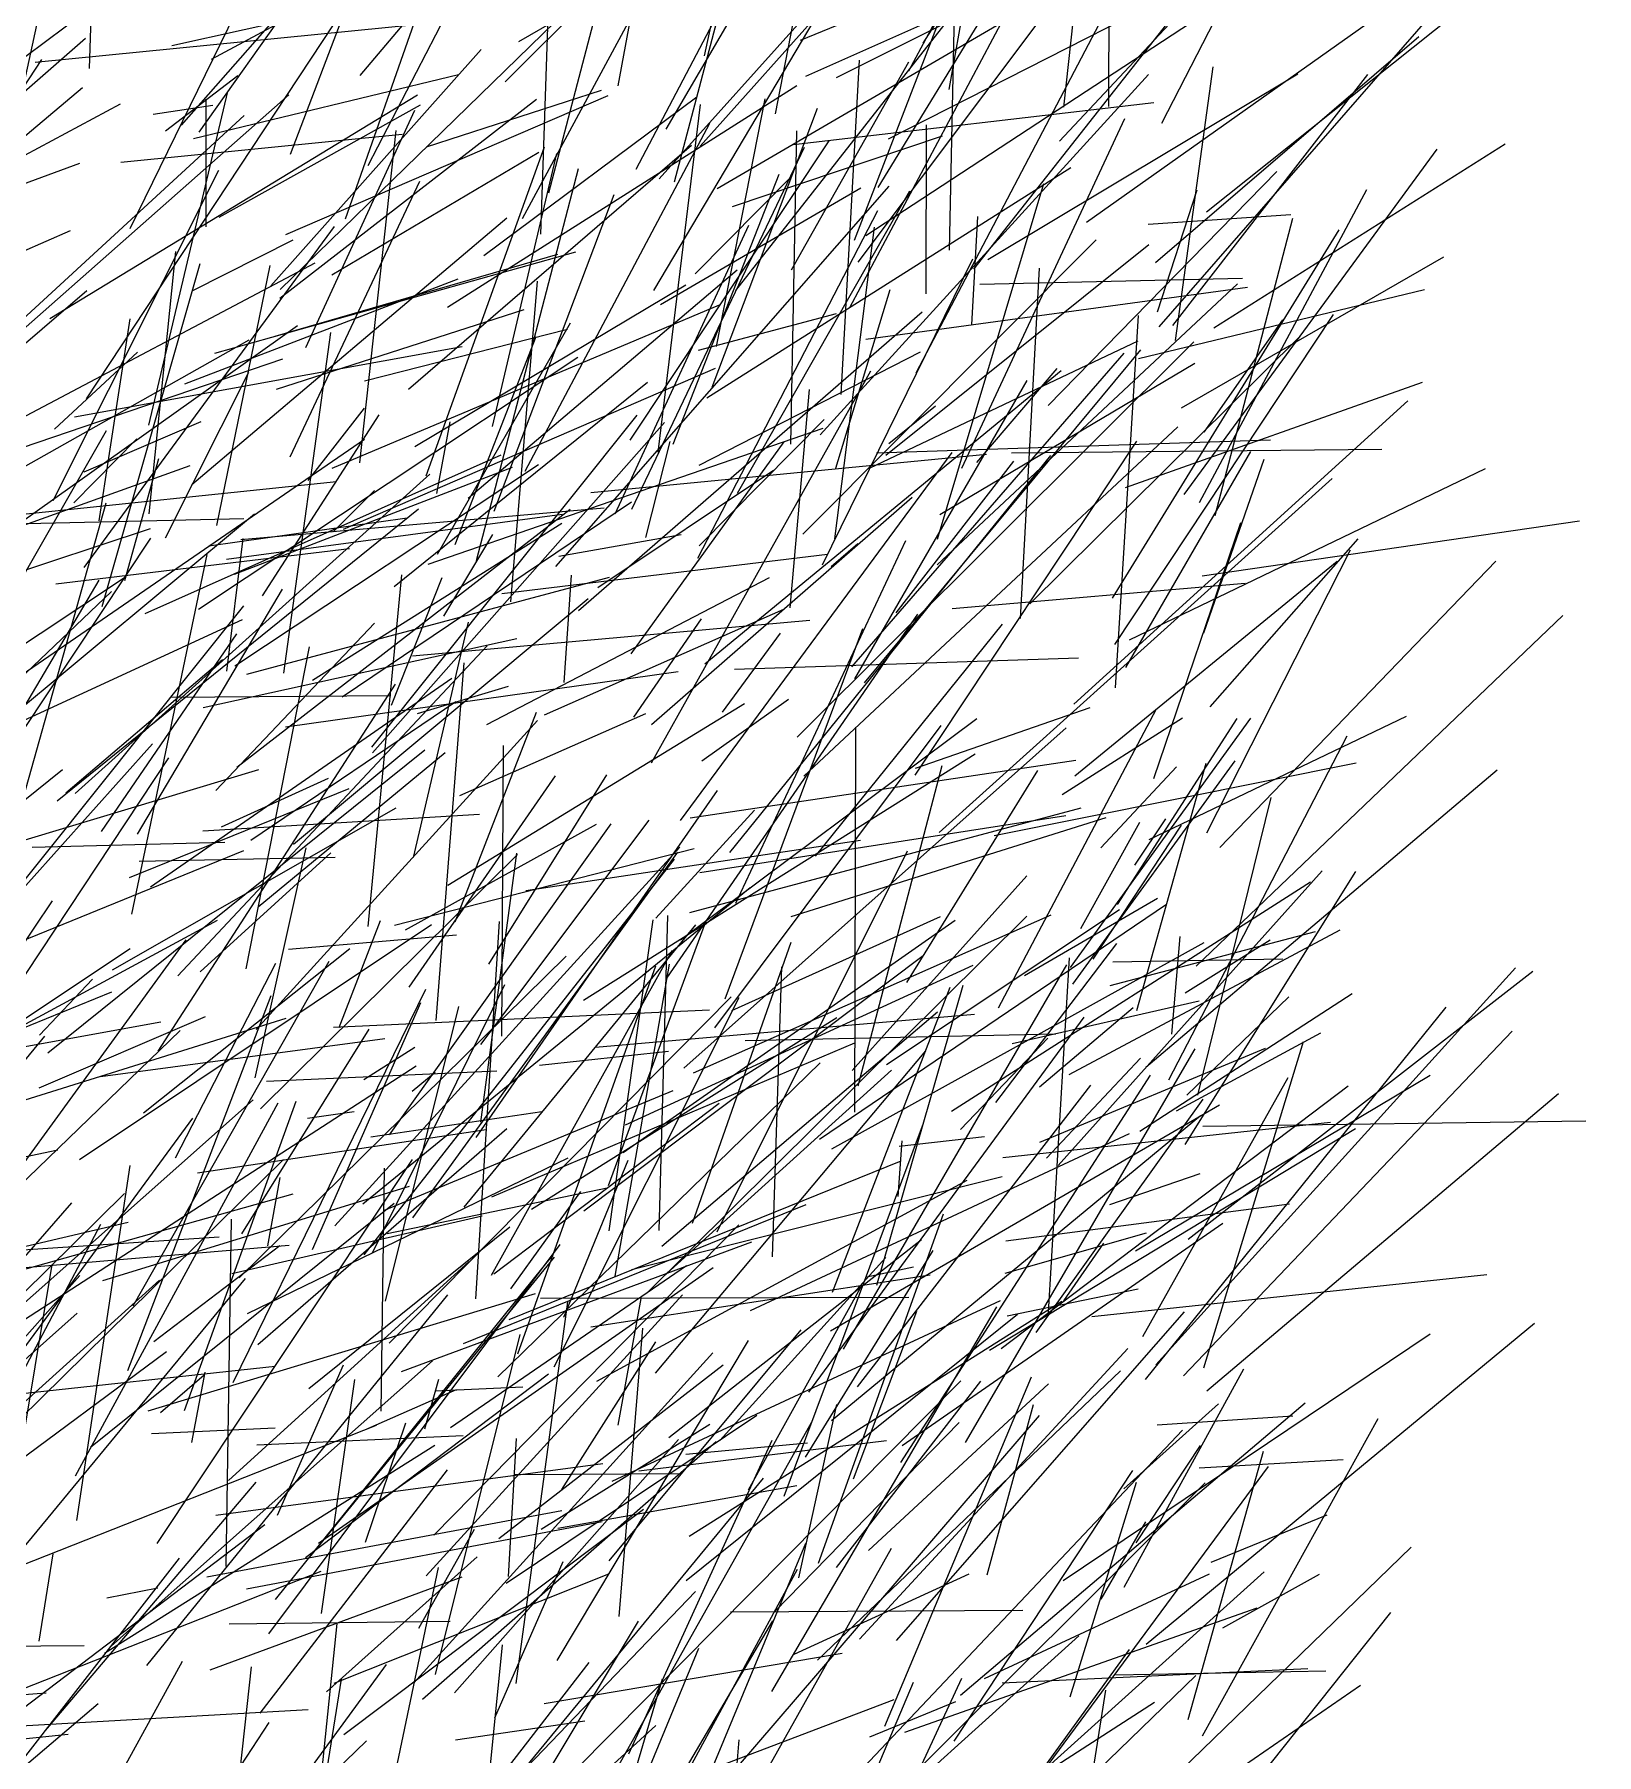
# Model space of a CAD drawing. Header units: metres. Extents: x 0 to 1019, y 0 to 619.
# Drawn here: x 940.1 to 1018.8, y 298.4 to 385 of the extents above; entities that cross this region are included whole.
import ezdxf

# ---------------------------------------------------------------- set-up
doc = ezdxf.new("R2010")
doc.units = ezdxf.units.M

msp = doc.modelspace()

# ---------------------------------------------------------------- linework, layer by layer
at = {"color": 22}
for p, q in [((956.544, 382.891), (972.096, 401.381)), ((948.094, 372.053), (953.174, 374.629))]:
    msp.add_line(p, q, dxfattribs=at)
at = {"color": 110}
for p, q in [((973.868, 383.883), (977.714, 401.534)), ((997.582, 369.56), (999.469, 383.339)), ((942.204, 346.765), (960.042, 362.831)), ((950.847, 352.764), (969.095, 357.653))]:
    msp.add_line(p, q, dxfattribs=at)
at = {"color": 95}
for p, q in [((984.152, 383.134), (992.739, 399.119)), ((964.712, 375.692), (973.439, 391.855)), ((939.55, 364.167), (952.647, 368.638))]:
    msp.add_line(p, q, dxfattribs=at)
at = {"color": 156}
for p, q in [((939.288, 380.87), (942.857, 397.368)), ((956.682, 326.098), (976.175, 342.028))]:
    msp.add_line(p, q, dxfattribs=at)
at = {"color": 119}
for p, q in [((973.656, 379.341), (989.195, 396.731)), ((948.067, 362.318), (963.93, 375.741))]:
    msp.add_line(p, q, dxfattribs=at)
at = {"color": 198}
for p, q in [((984.888, 384.527), (992.738, 396.811)), ((942.133, 361.395), (945.306, 364.605)), ((988.892, 328.43), (1005.375, 330.213)), ((993.844, 306.201), (996.093, 310.092))]:
    msp.add_line(p, q, dxfattribs=at)
at = {"color": 224}
for p, q in [((991.964, 381.311), (993.65, 396.716)), ((997.44, 370.313), (1007.268, 382.941)), ((926.15, 345.353), (944.676, 357.63))]:
    msp.add_line(p, q, dxfattribs=at)
at = {"color": 33}
for p, q in [((994.23, 381.343), (994.288, 396.936)), ((958.259, 357.181), (971.01, 367.467)), ((964.397, 301.965), (966.996, 321.172)), ((955.72, 299.389), (970.803, 310.731))]:
    msp.add_line(p, q, dxfattribs=at)
at = {"color": 80}
for p, q in [((956.95, 378.368), (965.924, 395.715)), ((982.001, 374.845), (1000.534, 386.994)), ((962.376, 329.447), (974.535, 346.909)), ((979.38, 295.106), (997.93, 314.713))]:
    msp.add_line(p, q, dxfattribs=at)
at = {"color": 222}
for p, q in [((963.843, 382.581), (977.813, 396.524)), ((966.808, 352.35), (967.186, 357.739)), ((996.659, 314.985), (1003.48, 315.426))]:
    msp.add_line(p, q, dxfattribs=at)
at = {"color": 251}
for p, q in [((996.886, 380.492), (1004.971, 396.197)), ((933.247, 345.888), (951.23, 360.827)), ((960.333, 302.415), (964.6, 319.533))]:
    msp.add_line(p, q, dxfattribs=at)
at = {"color": 6}
for p, q in [((977.443, 380.972), (980.29, 395.467)), ((994.557, 352.079), (995.723, 370.813)), ((963.168, 326.453), (981.449, 334.201))]:
    msp.add_line(p, q, dxfattribs=at)
at = {"color": 139}
for p, q in [((991.736, 379.6), (1006.317, 395.149)), ((975.391, 353.013), (992.693, 353.589)), ((949.798, 307.856), (950.065, 325.336)), ((973.097, 309.372), (991.857, 321.208)), ((981.16, 290.002), (986.829, 302.229)), ((979.048, 289.401), (984.392, 302.024))]:
    msp.add_line(p, q, dxfattribs=at)
at = {"color": 89}
for p, q in [((955.805, 375.69), (962.283, 394.118)), ((964.335, 312.482), (972.67, 312.523))]:
    msp.add_line(p, q, dxfattribs=at)
at = {"color": 29}
for p, q in [((982.608, 377.256), (992.718, 393.773)), ((946.128, 380.956), (949.135, 381.405)), ((933.025, 339.95), (943.412, 357.49)), ((961.784, 325.94), (973.44, 340.141)), ((921.6, 299.949), (940.739, 301.498))]:
    msp.add_line(p, q, dxfattribs=at)
at = {"color": 117}
for p, q in [((986.201, 374.111), (986.626, 393.584)), ((937.961, 319.636), (951.15, 331.345)), ((953.895, 330.422), (956.248, 330.75))]:
    msp.add_line(p, q, dxfattribs=at)
at = {"color": 23}
msp.add_line((948.438, 380.038), (956.939, 392.014), dxfattribs=at)
at = {"color": 31}
for p, q in [((965.637, 374.906), (966.223, 392.069)), ((983.14, 379.705), (999.033, 387.801)), ((952.5, 371.696), (965.422, 381.699)), ((941.167, 365.093), (945.338, 368.97)), ((982.526, 363.908), (1002.359, 364.551))]:
    msp.add_line(p, q, dxfattribs=at)
at = {"color": 52}
for p, q in [((971.33, 372.08), (983.004, 391.769)), ((970.31, 350.595), (973.727, 355.547)), ((923.681, 325.12), (941.331, 328.82)), ((967.492, 295.105), (983.421, 301.147))]:
    msp.add_line(p, q, dxfattribs=at)
at = {"color": 39}
for p, q in [((972.359, 377.551), (976.076, 391.568)), ((979.702, 364.804), (996.216, 382.944)), ((951.262, 332.438), (953.821, 344.019)), ((933.774, 310.875), (948.129, 330.415))]:
    msp.add_line(p, q, dxfattribs=at)
at = {"color": 49}
for p, q in [((980.526, 382.796), (998.239, 391.711)), ((937.629, 364.659), (954.279, 373.469)), ((958.004, 319.089), (975.22, 336.518))]:
    msp.add_line(p, q, dxfattribs=at)
at = {"color": 174}
for p, q in [((986.185, 382.197), (987.828, 391.417)), ((996.668, 370.997), (998.677, 377.148)), ((958.125, 351.211), (960.669, 357.623)), ((997.634, 330.78), (1004.896, 334.716)), ((924.184, 303.701), (942.66, 303.874))]:
    msp.add_line(p, q, dxfattribs=at)
at = {"color": 2}
for p, q in [((987.433, 373.153), (1002.447, 392.217)), ((981.444, 330.724), (981.494, 350.09))]:
    msp.add_line(p, q, dxfattribs=at)
at = {"color": 209}
for p, q in [((999.142, 376.039), (1018.776, 391.686)), ((993.369, 320.436), (1013.258, 322.542))]:
    msp.add_line(p, q, dxfattribs=at)
at = {"color": 94}
for p, q in [((938.731, 383.139), (949.389, 391.086)), ((968.151, 361.915), (988.061, 363.833)), ((997.992, 317.441), (1014.524, 334.787)), ((959.162, 331.782), (960.326, 332.734)), ((952.378, 310.428), (955.702, 318))]:
    msp.add_line(p, q, dxfattribs=at)
at = {"color": 4}
for p, q in [((942.92, 383.246), (943.185, 390.823)), ((930.112, 331.399), (946.094, 349.259)), ((979.125, 316.623), (992.989, 335.505)), ((946.326, 309.007), (959.184, 328.341))]:
    msp.add_line(p, q, dxfattribs=at)
at = {"color": 3}
for p, q in [((970.439, 378.189), (977.189, 391.041)), ((952.335, 367.114), (964.802, 371.121)), ((999.816, 344.037), (1013.697, 358.457)), ((992.519, 347.65), (1005.71, 358.453)), ((957.763, 325.778), (972.294, 331.806)), ((953.954, 316.807), (964.07, 324.941)), ((944.025, 303.859), (960.182, 318.195))]:
    msp.add_line(p, q, dxfattribs=at)
at = {"color": 124}
for p, q in [((944.965, 375.202), (952.377, 390.343)), ((956.767, 367.521), (966.971, 370.123))]:
    msp.add_line(p, q, dxfattribs=at)
at = {"color": 183}
msp.add_line((969.529, 382.375), (971.034, 390.457), dxfattribs=at)
at = {"color": 145}
for p, q in [((949.061, 383.721), (958.917, 389.013)), ((974.65, 314.193), (983.009, 323.404))]:
    msp.add_line(p, q, dxfattribs=at)
at = {"color": 38}
for p, q in [((971.952, 380.197), (977.392, 389.531)), ((959.228, 343.529), (961.996, 355.389)), ((993.819, 344.021), (997.636, 348.098)), ((983.827, 313.946), (999.956, 325.127))]:
    msp.add_line(p, q, dxfattribs=at)
at = {"color": 176}
for p, q in [((981.193, 371.221), (990.849, 389.366)), ((972.959, 307.14), (989.626, 320.552)), ((946.045, 314.538), (952.265, 314.828))]:
    msp.add_line(p, q, dxfattribs=at)
at = {"color": 179}
for p, q in [((981.43, 374.604), (986.937, 388.91)), ((995.642, 335.842), (999.13, 348.279))]:
    msp.add_line(p, q, dxfattribs=at)
at = {"color": 233}
for p, q in [((947.071, 384.415), (963.713, 388.1)), ((946.753, 380.11), (950.393, 382.895)), ((953.8, 308.3), (966.015, 317.55)), ((943.672, 303.484), (960.31, 313.964))]:
    msp.add_line(p, q, dxfattribs=at)
at = {"color": 111}
for p, q in [((952.523, 372.126), (969.167, 388.337)), ((930.957, 346.438), (950.62, 355.522)), ((972.835, 332.936), (992.08, 350.059))]:
    msp.add_line(p, q, dxfattribs=at)
at = {"color": 247}
for p, q in [((953.043, 378.938), (956.453, 387.926)), ((944.501, 378.53), (958.661, 379.948))]:
    msp.add_line(p, q, dxfattribs=at)
at = {"color": 30}
for p, q in [((974.506, 377.212), (992.926, 387.964)), ((974.471, 369.262), (976.928, 381.726)), ((963.212, 365.235), (966.45, 378.979)), ((955.134, 363.139), (974.622, 371.348)), ((948.932, 359.217), (958.904, 360.629)), ((980.309, 321.663), (986.247, 337.01))]:
    msp.add_line(p, q, dxfattribs=at)
at = {"color": 207}
for p, q in [((978.702, 384.671), (986.557, 387.905)), ((951.313, 334.873), (965.471, 350.432)), ((936.362, 330.309), (952.819, 335.448))]:
    msp.add_line(p, q, dxfattribs=at)
at = {"color": 140}
for p, q in [((996.765, 370.24), (1012.693, 388.525)), ((971.204, 350.225), (984.334, 361.668)), ((998.95, 330.006), (1018.241, 330.281)), ((950.815, 306.733), (968.722, 310.109))]:
    msp.add_line(p, q, dxfattribs=at)
at = {"color": 83}
for p, q in [((975.46, 372.074), (987.71, 387.703)), ((989.366, 334.181), (998.776, 336.314)), ((957.91, 324.605), (968.968, 326.916)), ((976.091, 311.701), (981.802, 322.034)), ((995.604, 309.044), (998.842, 313.932)), ((963.317, 300.228), (966.76, 308.098))]:
    msp.add_line(p, q, dxfattribs=at)
at = {"color": 82}
for p, q in [((978.973, 382.865), (989.584, 387.585)), ((991.175, 366.284), (1002.689, 378.072)), ((949.225, 368.922), (967.398, 374.019)), ((981.294, 353.132), (995.005, 368.918)), ((942.654, 362.946), (948.535, 365.482)), ((967.797, 325.759), (984.878, 338.606))]:
    msp.add_line(p, q, dxfattribs=at)
at = {"color": 163}
for p, q in [((984.536, 367.926), (994.635, 387.207)), ((999.156, 344.781), (1006.395, 359.029)), ((949.57, 345.076), (954.948, 347.535)), ((927.392, 318.451), (940.678, 334.535))]:
    msp.add_line(p, q, dxfattribs=at)
at = {"color": 227}
for p, q in [((993.106, 375.514), (1010.506, 387.85)), ((930.576, 330.23), (949.362, 340.376))]:
    msp.add_line(p, q, dxfattribs=at)
at = {"color": 226}
for p, q in [((971.599, 377.702), (979.455, 386.461)), ((998.918, 357.717), (1017.908, 360.477)), ((955.485, 334.986), (957.569, 340.365)), ((946.5, 315.596), (948.692, 317.49))]:
    msp.add_line(p, q, dxfattribs=at)
at = {"color": 153}
for p, q in [((981.611, 373.498), (991.118, 386.165)), ((971.728, 323.968), (985.608, 335.771)), ((932.792, 309.943), (946.45, 322.261))]:
    msp.add_line(p, q, dxfattribs=at)
at = {"color": 231}
for p, q in [((940.18, 383.57), (959.66, 385.505)), ((959.963, 358.293), (979.849, 365.146)), ((947.251, 328.421), (952.306, 338.222)), ((958.357, 290.908), (973.429, 306.587))]:
    msp.add_line(p, q, dxfattribs=at)
at = {"color": 98}
for p, q in [((942.772, 366.624), (955.24, 385.497)), ((951.833, 332.286), (963.425, 332.801)), ((983.75, 313.085), (996.323, 332.582)), ((968.46, 317.175), (987.091, 327.292)), ((939.055, 287.567), (947.607, 303.082))]:
    msp.add_line(p, q, dxfattribs=at)
at = {"color": 67}
for p, q in [((947.549, 380.401), (952.248, 385.732)), ((948.622, 344.876), (962.549, 345.714)), ((974.509, 324.7), (984.099, 343.866)), ((932.334, 298.425), (941.848, 299.409))]:
    msp.add_line(p, q, dxfattribs=at)
at = {"color": 81}
for p, q in [((964.537, 384.614), (966.63, 385.824)), ((944.94, 342.529), (955.998, 347.014))]:
    msp.add_line(p, q, dxfattribs=at)
at = {"color": 172}
for p, q in [((966.04, 376.987), (968.373, 385.885)), ((991.874, 346.701), (997.939, 350.559)), ((938.187, 335.381), (946.907, 348.556)), ((954.599, 305.484), (956.283, 317.262))]:
    msp.add_line(p, q, dxfattribs=at)
at = {"color": 85}
for p, q in [((932.367, 375.7), (942.711, 384.781)), ((983.624, 326.468), (983.831, 329.272)), ((999.377, 308.069), (1005.22, 310.454))]:
    msp.add_line(p, q, dxfattribs=at)
at = {"color": 59}
for p, q in [((996.572, 373.487), (1009.825, 384.856)), ((987.968, 302.22), (999.287, 307.476))]:
    msp.add_line(p, q, dxfattribs=at)
at = {"color": 129}
for p, q in [((929.236, 366.563), (940.528, 383.698)), ((969.076, 308.13), (978.736, 319.763)), ((978.615, 307.284), (980.539, 316.004))]:
    msp.add_line(p, q, dxfattribs=at)
at = {"color": 212}
for p, q in [((952.051, 372.314), (962.632, 384.202)), ((941.291, 346.394), (959.483, 361.09)), ((972.673, 339.394), (987.585, 350.531)), ((992.294, 337.992), (1001.377, 350.545)), ((983.028, 333.122), (994.755, 340.926)), ((988.541, 331.204), (994.627, 339.211))]:
    msp.add_line(p, q, dxfattribs=at)
at = {"color": 77}
for p, q in [((978.253, 373.122), (984.159, 383.581)), ((974.265, 367.215), (979.562, 381.252)), ((948.352, 327.663), (962.888, 329.851))]:
    msp.add_line(p, q, dxfattribs=at)
at = {"color": 150}
msp.add_line((980.75, 366.834), (981.677, 383.669), dxfattribs=at)
at = {"color": 128}
for p, q in [((948.157, 379.721), (961.497, 382.942)), ((950.45, 322.376), (966.911, 338.57)), ((945.124, 320.962), (954.977, 338.322))]:
    msp.add_line(p, q, dxfattribs=at)
at = {"color": 169}
for p, q in [((988.137, 373.631), (1003.739, 382.976)), ((991.09, 328.398), (995.816, 333.443)), ((934.713, 308.463), (943.493, 325.072)), ((935.3, 322.53), (952.973, 324.019))]:
    msp.add_line(p, q, dxfattribs=at)
at = {"color": 158}
for p, q in [((925.744, 368.127), (942.562, 382.301)), ((952.796, 374.895), (969.019, 381.883)), ((996.089, 332.987), (1013.77, 347.952))]:
    msp.add_line(p, q, dxfattribs=at)
at = {"color": 141}
for p, q in [((933.739, 364.953), (952.954, 381.919)), ((945.722, 355.82), (963.64, 363.797)), ((970.564, 312.67), (983.034, 314.195))]:
    msp.add_line(p, q, dxfattribs=at)
at = {"color": 88}
msp.add_line((940.92, 370.664), (959.431, 381.932), dxfattribs=at)
at = {"color": 14}
for p, q in [((945.907, 365.289), (949.888, 382.095)), ((967.541, 355.972), (984.823, 370.994)), ((961.322, 359.293), (965.402, 369.755)), ((973.614, 363.292), (984.747, 368.991)), ((983.146, 364.379), (985.499, 366.276)), ((931.766, 355.396), (945.996, 360.094)), ((978.238, 340.573), (994.088, 345.548)), ((934.423, 299.542), (953.924, 300.644))]:
    msp.add_line(p, q, dxfattribs=at)
at = {"color": 220}
for p, q in [((959.88, 379.31), (968.686, 382.165)), ((950.802, 337.926), (953.999, 354.134)), ((942.979, 313.851), (958.262, 326.131)), ((969.225, 312.145), (988.777, 321.239))]:
    msp.add_line(p, q, dxfattribs=at)
at = {"color": 25}
msp.add_line((960.934, 371.24), (978.523, 382.394), dxfattribs=at)
at = {"color": 173}
msp.add_line((928.83, 373.054), (944.478, 381.479), dxfattribs=at)
at = {"color": 9}
for p, q in [((948.79, 375.279), (948.794, 381.709)), ((947.727, 367.376), (961.48, 372.664)), ((957.131, 349.096), (970.482, 365.805)), ((988.451, 344.638), (1006.666, 348.294)), ((956.806, 309.072), (958.84, 315.082)), ((940.388, 304.089), (941.087, 308.481))]:
    msp.add_line(p, q, dxfattribs=at)
at = {"color": 84}
for p, q in [((949.448, 375.771), (959.574, 381.427)), ((953.92, 362.508), (956.763, 366.156))]:
    msp.add_line(p, q, dxfattribs=at)
at = {"color": 10}
for p, q in [((953.804, 369.2), (959.289, 381.146)), ((936.635, 318.696), (944.678, 326.62)), ((964.126, 321.826), (967.649, 326.727)), ((998.77, 312.819), (1006.026, 313.228))]:
    msp.add_line(p, q, dxfattribs=at)
at = {"color": 34}
for p, q in [((962.767, 373.843), (973.486, 381.817)), ((980.258, 358.175), (981.584, 359.335)), ((951.385, 319.016), (963.923, 329.901)), ((943.585, 322.249), (959.03, 327)), ((924.979, 320.535), (944.869, 325.177))]:
    msp.add_line(p, q, dxfattribs=at)
at = {"color": 106}
msp.add_line((971.549, 363.943), (973.676, 381.441), dxfattribs=at)
at = {"color": 175}
for p, q in [((978.352, 379.429), (996.493, 381.546)), ((952.271, 369.772), (966.491, 373.912)), ((934.853, 342.814), (946.013, 359.616)), ((971.981, 337.465), (984.61, 355.789)), ((951.513, 300.473), (960.941, 312.711)), ((975.177, 305.568), (989.894, 305.651)), ((984.936, 293.552), (996.516, 301.016))]:
    msp.add_line(p, q, dxfattribs=at)
at = {"color": 246}
for p, q in [((936.933, 368.21), (950.697, 380.889)), ((999.572, 360.751), (1003.495, 375.714)), ((977.266, 301.55), (988.593, 320.912))]:
    msp.add_line(p, q, dxfattribs=at)
at = {"color": 120}
for p, q in [((956.52, 363.396), (958.355, 380.124)), ((950.229, 353.176), (965.522, 363.316)), ((927.548, 330.085), (944.047, 336.769)), ((990.747, 329.201), (1002.106, 333.931)), ((960.301, 316.698), (964.734, 316.886))]:
    msp.add_line(p, q, dxfattribs=at)
at = {"color": 15}
for p, q in [((964.848, 362.988), (974.141, 380.505)), ((939.365, 320.096), (959.354, 333.049)), ((946.154, 319.17), (952.503, 324.01))]:
    msp.add_line(p, q, dxfattribs=at)
at = {"color": 217}
for p, q in [((978.228, 364.341), (978.517, 380.111)), ((973.566, 369.067), (980.523, 370.911)), ((999.008, 317.847), (1004.016, 334.275)), ((968.155, 319.913), (985.227, 322.536))]:
    msp.add_line(p, q, dxfattribs=at)
at = {"color": 43}
for p, q in [((985.034, 371.904), (985.054, 380.42)), ((962.391, 358.478), (967.53, 378.208)), ((999.019, 364.943), (1002.984, 370.602)), ((938.756, 307.61), (957.364, 314.963)), ((952.717, 283.216), (968.077, 303.016))]:
    msp.add_line(p, q, dxfattribs=at)
at = {"color": 40}
for p, q in [((986.823, 363.129), (995.038, 380.732)), ((949.337, 360.248), (952.017, 373.342)), ((938.733, 352.2), (956.757, 364.591)), ((951.41, 341.052), (960.824, 348.822)), ((932.649, 342.318), (951.45, 347.959))]:
    msp.add_line(p, q, dxfattribs=at)
at = {"color": 53}
for p, q in [((958.97, 367.102), (973.228, 379.385)), ((987.583, 363.41), (991.63, 368.154)), ((958.832, 339.902), (968.436, 345.21)), ((992.809, 339.969), (995.794, 345.311)), ((938.459, 307.5), (941.044, 323.048))]:
    msp.add_line(p, q, dxfattribs=at)
at = {"color": 133}
for p, q in [((959.865, 362.748), (965.817, 379.308)), ((937.383, 335.885), (941.059, 341.353))]:
    msp.add_line(p, q, dxfattribs=at)
at = {"color": 252}
for p, q in [((970.135, 364.548), (980.143, 379.61)), ((958.625, 317.666), (976.253, 324.187))]:
    msp.add_line(p, q, dxfattribs=at)
at = {"color": 213}
msp.add_line((970.21, 361.068), (978.914, 379.289), dxfattribs=at)
at = {"color": 20}
for p, q in [((975.288, 376.297), (985.848, 379.863)), ((994.67, 341.17), (1000.688, 350.526)), ((944.845, 317.721), (952.066, 336.59)), ((948.689, 290.342), (957.871, 302.923))]:
    msp.add_line(p, q, dxfattribs=at)
at = {"color": 5}
for p, q in [((999.503, 370.202), (1014.178, 379.456)), ((945.054, 340.686), (948.847, 358.783)), ((981.306, 332.822), (990.093, 342.619)), ((929.325, 332.144), (946.508, 335.258))]:
    msp.add_line(p, q, dxfattribs=at)
at = {"color": 253}
for p, q in [((934.663, 375.628), (942.43, 378.49)), ((985.69, 344.8), (1005.473, 362.609)), ((973.273, 325.132), (978.238, 339.279)), ((996.074, 317.254), (1011.201, 336.007)), ((982.95, 299.813), (990.338, 317.398))]:
    msp.add_line(p, q, dxfattribs=at)
at = {"color": 203}
for p, q in [((955.115, 372.867), (965.535, 379.04)), ((947.697, 315.709), (953.317, 331.272))]:
    msp.add_line(p, q, dxfattribs=at)
at = {"color": 21}
for p, q in [((998.01, 361.812), (1010.752, 379.196)), ((996.213, 375.41), (1003.388, 375.894)), ((973.613, 359.22), (979.9, 365.575)), ((966.307, 317.894), (975.615, 336.485)), ((966.761, 285.341), (971.762, 302.203)), ((941.336, 284.014), (956.861, 299.08))]:
    msp.add_line(p, q, dxfattribs=at)
at = {"color": 199}
for p, q in [((941.099, 361.512), (949.427, 378.124)), ((935.919, 360.435), (955.347, 362.467))]:
    msp.add_line(p, q, dxfattribs=at)
at = {"color": 96}
msp.add_line((953.022, 363.7), (959.548, 377.578), dxfattribs=at)
at = {"color": 1}
for p, q in [((972.304, 364.336), (977.636, 377.925)), ((985.601, 359.553), (990.962, 377.457)), ((940.817, 333.703), (959.799, 348.957))]:
    msp.add_line(p, q, dxfattribs=at)
at = {"color": 250}
msp.add_line((973.402, 372.914), (978.262, 377.827), dxfattribs=at)
at = {"color": 91}
for p, q in [((973.988, 366.677), (992.317, 378.262)), ((970.181, 353.781), (977.887, 364.455))]:
    msp.add_line(p, q, dxfattribs=at)
at = {"color": 244}
for p, q in [((963.283, 360.972), (969.324, 376.911)), ((974.909, 336.414), (981.849, 355.069))]:
    msp.add_line(p, q, dxfattribs=at)
at = {"color": 55}
for p, q in [((966.391, 358.185), (983.161, 377.33)), ((995.061, 362.16), (1010.012, 367.462)), ((974.78, 350.843), (977.702, 354.832)), ((969.386, 322.463), (972.121, 338.169))]:
    msp.add_line(p, q, dxfattribs=at)
at = {"color": 245}
for p, q in [((971.655, 371.369), (981.737, 377.238)), ((943.4, 360.485), (944.967, 370.653)), ((952.705, 352.821), (955.074, 369.968)), ((969.069, 324.748), (971.289, 340.399)), ((996.597, 318.006), (1014.697, 337.981)), ((972.085, 314.343), (984.791, 324.316)), ((954.444, 309.017), (974.311, 322.904)), ((987.236, 294.233), (1002.044, 307.573))]:
    msp.add_line(p, q, dxfattribs=at)
at = {"color": 36}
for p, q in [((975.532, 361.878), (984.21, 377.092)), ((960.952, 342.144), (975.889, 351.292))]:
    msp.add_line(p, q, dxfattribs=at)
at = {"color": 46}
for p, q in [((998.789, 361.407), (1007.214, 377.167)), ((937.452, 360.286), (950.682, 360.601))]:
    msp.add_line(p, q, dxfattribs=at)
at = {"color": 167}
for p, q in [((973.535, 358.604), (982.599, 376.11)), ((981.617, 332.05), (985.843, 348.171))]:
    msp.add_line(p, q, dxfattribs=at)
at = {"color": 205}
for p, q in [((987.332, 370.355), (987.634, 375.793)), ((956.752, 323.543), (972.358, 343.456)), ((959.688, 301.171), (974.465, 314.14))]:
    msp.add_line(p, q, dxfattribs=at)
at = {"color": 242}
for p, q in [((926.125, 368.125), (941.961, 375.096)), ((981.927, 352.324), (995.835, 369.089)), ((978.185, 356.101), (979.162, 367.087)), ((949.918, 312.181), (962.033, 323.197)), ((945.806, 302.863), (960.948, 321.517))]:
    msp.add_line(p, q, dxfattribs=at)
at = {"color": 195}
for p, q in [((942.649, 358.14), (955.247, 375.297)), ((984.502, 348.036), (993.281, 351.094)), ((951.888, 323.984), (952.509, 327.437)), ((998.221, 300.151), (1002.006, 313.647))]:
    msp.add_line(p, q, dxfattribs=at)
at = {"color": 108}
for p, q in [((969.37, 360.838), (976.109, 375.362)), ((944.696, 357.485), (946.412, 363.622)), ((940.401, 334.591), (943.069, 337.411))]:
    msp.add_line(p, q, dxfattribs=at)
at = {"color": 218}
for p, q in [((980.439, 359.582), (982.432, 375.257)), ((954.145, 352.47), (966.687, 360.368)), ((948.498, 337.779), (955.071, 343.772)), ((980.879, 318.783), (992.108, 338.137))]:
    msp.add_line(p, q, dxfattribs=at)
at = {"color": 8}
for p, q in [((994.404, 356.591), (1005.815, 375.134)), ((926.263, 357.866), (942.779, 372.082)), ((951.629, 356.708), (957.501, 365.822)), ((991.682, 328.038), (1004.97, 342.872)), ((976.192, 320.738), (995.268, 329.645))]:
    msp.add_line(p, q, dxfattribs=at)
at = {"color": 72}
for p, q in [((978.826, 359.808), (993.588, 374.618)), ((980.215, 319.708), (999.793, 331.093)), ((980.273, 315.203), (998.834, 330.553))]:
    msp.add_line(p, q, dxfattribs=at)
at = {"color": 149}
msp.add_line((983.007, 363.784), (996.231, 374.392), dxfattribs=at)
at = {"color": 144}
msp.add_line((943.553, 356.176), (948.493, 373.426), dxfattribs=at)
at = {"color": 147}
for p, q in [((945.925, 360.841), (947.269, 374.034)), ((994.984, 311.764), (999.748, 316.043))]:
    msp.add_line(p, q, dxfattribs=at)
at = {"color": 78}
for p, q in [((979.812, 358.266), (987.379, 373.672)), ((991.955, 321.22), (993.966, 324.121)), ((989.103, 320.467), (995.71, 321.832)), ((948.07, 314.098), (948.742, 317.632)), ((983.667, 296.186), (992.718, 304.354))]:
    msp.add_line(p, q, dxfattribs=at)
at = {"color": 74}
for p, q in [((989.773, 355.566), (990.743, 373.205)), ((973.89, 353.289), (991.83, 368.046)), ((949.826, 352.91), (950.654, 359.597)), ((945.643, 330.685), (956.025, 338.957)), ((951.952, 304.46), (966.616, 324.055)), ((934.65, 299.758), (954.573, 307.622))]:
    msp.add_line(p, q, dxfattribs=at)
at = {"color": 58}
for p, q in [((997.878, 366.163), (1011.087, 373.776)), ((989.036, 324.245), (1003.324, 326.102)), ((933.276, 315.875), (952.268, 317.932)), ((955.235, 301.981), (969.067, 307.483))]:
    msp.add_line(p, q, dxfattribs=at)
at = {"color": 185}
for p, q in [((959.295, 364.222), (972.934, 372.36)), ((973.146, 345.537), (992.559, 348.443))]:
    msp.add_line(p, q, dxfattribs=at)
at = {"color": 143}
for p, q in [((961.974, 361.616), (975.519, 373.119)), ((961.56, 346.656), (970.92, 350.785)), ((991.181, 320.641), (992.252, 338.486)), ((965.763, 285.513), (977.306, 305.111))]:
    msp.add_line(p, q, dxfattribs=at)
at = {"color": 191}
for p, q in [((964.125, 356.413), (965.467, 372.537)), ((948.407, 356.034), (967.498, 368.723)), ((959.422, 350.781), (964.015, 352.161)), ((981.674, 304.197), (995.186, 318.83))]:
    msp.add_line(p, q, dxfattribs=at)
at = {"color": 61}
msp.add_line((985.58, 358.263), (1000.704, 372.413), dxfattribs=at)
at = {"color": 234}
for p, q in [((987.725, 372.395), (1000.945, 372.692)), ((977.407, 305.583), (986.69, 315.103)), ((943.79, 306.266), (946.353, 306.776))]:
    msp.add_line(p, q, dxfattribs=at)
at = {"color": 170}
for p, q in [((980.478, 363.13), (983.226, 372.131)), ((994.286, 337.095), (1004.624, 339.813)), ((977.294, 323.428), (977.765, 338.031))]:
    msp.add_line(p, q, dxfattribs=at)
at = {"color": 138}
for p, q in [((981.988, 369.632), (1001.209, 372.244)), ((955.178, 359.928), (957.263, 362.007)), ((962.918, 350.228), (977.146, 357.627)), ((965.807, 300.952), (980.8, 303.479))]:
    msp.add_line(p, q, dxfattribs=at)
at = {"color": 201}
for p, q in [((995.724, 368.646), (1010.112, 372.123)), ((953.186, 344.208), (968.016, 356.568)), ((973.742, 348.394), (978.096, 351.512))]:
    msp.add_line(p, q, dxfattribs=at)
at = {"color": 154}
for p, q in [((994.533, 354.264), (1005.541, 370.865)), ((995.258, 354.495), (1013.185, 363.12)), ((983.958, 299.507), (1001.687, 305.763))]:
    msp.add_line(p, q, dxfattribs=at)
at = {"color": 159}
for p, q in [((938.555, 359.768), (953.386, 370.311)), ((981.382, 312.26), (984.559, 320.698))]:
    msp.add_line(p, q, dxfattribs=at)
at = {"color": 47}
msp.add_line((960.439, 358.798), (967.137, 370.454), dxfattribs=at)
at = {"color": 126}
for p, q in [((936.052, 361.187), (950.956, 369.585)), ((996.259, 344.44), (1009.21, 350.652)), ((973.799, 295.746), (990.741, 315.449))]:
    msp.add_line(p, q, dxfattribs=at)
at = {"color": 243}
for p, q in [((942.167, 365.724), (961.681, 369.259)), ((946.738, 359.624), (950.934, 367.973)), ((995.784, 329.758), (1006.474, 336.692)), ((962.385, 290.735), (963.706, 303.911))]:
    msp.add_line(p, q, dxfattribs=at)
at = {"color": 121}
for p, q in [((978.535, 349.591), (998.501, 369.493)), ((942.423, 328.331), (960.133, 340.165)), ((997.398, 334.65), (997.822, 339.558)), ((964.473, 318.554), (971.43, 338.09))]:
    msp.add_line(p, q, dxfattribs=at)
at = {"color": 12}
msp.add_line((982.221, 363.155), (995.696, 369.544), dxfattribs=at)
at = {"color": 240}
for p, q in [((990.246, 356.298), (1003.751, 369.672)), ((962.362, 321.314), (963.549, 340.318)), ((979.614, 308.014), (985.896, 325.598)), ((949.278, 310.441), (968.753, 313.032))]:
    msp.add_line(p, q, dxfattribs=at)
at = {"color": 193}
msp.add_line((955.709, 360.057), (974.433, 368.167), dxfattribs=at)
at = {"color": 171}
for p, q in [((971.199, 348.297), (982.247, 368.037)), ((986.76, 329.842), (991.157, 334.441))]:
    msp.add_line(p, q, dxfattribs=at)
at = {"color": 137}
for p, q in [((985.718, 360.803), (998.551, 368.42)), ((941.735, 346.795), (949.613, 353.498)), ((939.634, 328.175), (947.789, 339.395)), ((928.863, 316.819), (947.478, 334.822)), ((965.652, 309.721), (974.146, 315.011)), ((953.989, 283.921), (971.429, 299.853))]:
    msp.add_line(p, q, dxfattribs=at)
at = {"color": 237}
for p, q in [((981.448, 352.533), (990.11, 367.545)), ((929.408, 328.578), (944.961, 338.964)), ((998.073, 336.716), (1002.352, 339.397)), ((963.269, 322.574), (974.611, 331.172))]:
    msp.add_line(p, q, dxfattribs=at)
at = {"color": 216}
for p, q in [((992.463, 351.262), (1009.269, 366.516)), ((960.749, 355.686), (963.225, 359.797))]:
    msp.add_line(p, q, dxfattribs=at)
at = {"color": 142}
for p, q in [((957.159, 348.811), (971.863, 365.429)), ((978.962, 313.346), (985.385, 323.761))]:
    msp.add_line(p, q, dxfattribs=at)
at = {"color": 57}
for p, q in [((960.397, 361.858), (961.068, 365.458)), ((946.373, 333.793), (958.319, 352.256)), ((988.664, 335.976), (996.633, 351.016)), ((928.804, 337.705), (941.555, 347.959)), ((950.159, 317.119), (959.851, 336.901)), ((988.811, 318.826), (1006.277, 332.04)), ((932.733, 308.269), (946.797, 318.666))]:
    msp.add_line(p, q, dxfattribs=at)
at = {"color": 122}
for p, q in [((934.52, 348.864), (943.783, 365.022)), ((963.023, 338.161), (968.956, 347.698))]:
    msp.add_line(p, q, dxfattribs=at)
at = {"color": 162}
for p, q in [((978.875, 347.628), (997.691, 365.215)), ((973.64, 342.773), (992.064, 345.654)), ((961.751, 319.068), (978.998, 326.078)), ((965.62, 321.363), (984.154, 321.411))]:
    msp.add_line(p, q, dxfattribs=at)
at = {"color": 51}
for p, q in [((970.914, 359.644), (972.148, 364.472)), ((925.282, 339.066), (944.023, 356.927))]:
    msp.add_line(p, q, dxfattribs=at)
at = {"color": 177}
for p, q in [((972.671, 345.39), (986.348, 363.914)), ((944.08, 337.89), (958.358, 346.032)), ((957.823, 321.201), (961.504, 336.042)), ((982.121, 308.657), (991.184, 317.05))]:
    msp.add_line(p, q, dxfattribs=at)
at = {"color": 107}
for p, q in [((975.155, 343.796), (991.307, 363.763)), ((972.928, 313.508), (979.053, 314.069))]:
    msp.add_line(p, q, dxfattribs=at)
at = {"color": 102}
for p, q in [((984.471, 347.676), (995.635, 364.499)), ((981.57, 316.901), (993.321, 332.085)), ((980.524, 307.802), (987.786, 317.171))]:
    msp.add_line(p, q, dxfattribs=at)
at = {"color": 11}
msp.add_line((989.327, 363.902), (1007.96, 364.094), dxfattribs=at)
at = {"color": 225}
for p, q in [((995.073, 353.097), (1001.368, 363.97)), ((997.241, 332.344), (1006.227, 349.667))]:
    msp.add_line(p, q, dxfattribs=at)
at = {"color": 99}
for p, q in [((939.192, 360.109), (947.993, 363.268)), ((993.441, 338.424), (997.891, 345.168))]:
    msp.add_line(p, q, dxfattribs=at)
at = {"color": 160}
for p, q in [((950.217, 357.796), (964.207, 363.179)), ((992.279, 292.196), (1009.446, 308.824))]:
    msp.add_line(p, q, dxfattribs=at)
at = {"color": 41}
for p, q in [((968.501, 357.124), (977.343, 363.024)), ((956.951, 340.062), (958.646, 357.768)), ((947.359, 337.578), (962.942, 354.192)), ((977.889, 311.382), (984.9, 330.16))]:
    msp.add_line(p, q, dxfattribs=at)
at = {"color": 190}
for p, q in [((983.527, 355.845), (989.451, 363.482)), ((994.424, 338.286), (1002.976, 338.435)), ((973.449, 291.235), (983.288, 308.78))]:
    msp.add_line(p, q, dxfattribs=at)
at = {"color": 35}
for p, q in [((999.004, 354.85), (1002.041, 363.578)), ((955.646, 351.623), (970.203, 361.432)), ((969.576, 305.33), (970.764, 319.848)), ((959.496, 304.753), (962.306, 309.724))]:
    msp.add_line(p, q, dxfattribs=at)
at = {"color": 73}
for p, q in [((938.931, 344.173), (943.761, 361.381)), ((962.616, 330.212), (964.423, 343.757)), ((952.281, 306.187), (966.242, 323.524))]:
    msp.add_line(p, q, dxfattribs=at)
at = {"color": 17}
for p, q in [((950.33, 348.075), (967.113, 361.072)), ((982.556, 322.016), (986.886, 337.109)), ((966.456, 303.115), (976.087, 319.225)), ((959.239, 301.987), (974.286, 318.602)), ((949.024, 284.115), (951.081, 302.794)), ((994.575, 302.399), (1005.14, 302.59)), ((961.341, 299.131), (967.856, 300.075))]:
    msp.add_line(p, q, dxfattribs=at)
at = {"color": 135}
for p, q in [((950.539, 359.542), (968.824, 361.136)), ((958.02, 329.581), (969.174, 345.231))]:
    msp.add_line(p, q, dxfattribs=at)
at = {"color": 125}
for p, q in [((949.814, 358.55), (966.708, 360.813)), ((998.933, 299.329), (1007.775, 315.3))]:
    msp.add_line(p, q, dxfattribs=at)
at = {"color": 7}
for p, q in [((996.492, 347.514), (1000.864, 360.4)), ((923.529, 284.13), (943.35, 300.95))]:
    msp.add_line(p, q, dxfattribs=at)
at = {"color": 155}
for p, q in [((966.538, 358.697), (972.708, 359.797)), ((992.234, 332.614), (1005.876, 339.896)), ((972.389, 293.163), (978.98, 309.025))]:
    msp.add_line(p, q, dxfattribs=at)
at = {"color": 165}
for p, q in [((975.459, 341.234), (984.001, 359.491)), ((998.22, 324.332), (1015.559, 337.82))]:
    msp.add_line(p, q, dxfattribs=at)
at = {"color": 18}
for p, q in [((999.334, 351.125), (1006.779, 359.582)), ((989.977, 337.594), (996.682, 341.489)), ((957.595, 315.661), (957.774, 327.905))]:
    msp.add_line(p, q, dxfattribs=at)
at = {"color": 69}
for p, q in [((941.222, 357.315), (956.007, 359.086)), ((960.368, 335.339), (961.78, 353.337)), ((995.936, 319.421), (1003.244, 332.47)), ((933.742, 321.153), (953.164, 326.615))]:
    msp.add_line(p, q, dxfattribs=at)
at = {"color": 68}
for p, q in [((963.676, 356.832), (980.068, 358.798)), ((939.496, 308.667), (950.78, 322.34))]:
    msp.add_line(p, q, dxfattribs=at)
at = {"color": 236}
for p, q in [((945.34, 344.716), (952.64, 357.041)), ((971.431, 340.487), (976.393, 345.924)), ((954.152, 323.805), (959.594, 336.233))]:
    msp.add_line(p, q, dxfattribs=at)
at = {"color": 19}
msp.add_line((986.339, 356.073), (1001.093, 357.341), dxfattribs=at)
at = {"color": 45}
msp.add_line((935.285, 336.94), (950.691, 356.197), dxfattribs=at)
at = {"color": 188}
msp.add_line((965.818, 350.719), (977.862, 356.042), dxfattribs=at)
at = {"color": 26}
for p, q in [((949.279, 346.906), (957.262, 355.339)), ((998.155, 331.577), (1003.291, 336.516)), ((975.915, 334.331), (991.559, 334.663)), ((970.204, 322.795), (988.862, 327.483)), ((994.28, 326.074), (998.83, 327.623))]:
    msp.add_line(p, q, dxfattribs=at)
at = {"color": 200}
for p, q in [((959.186, 353.692), (979.178, 355.485)), ((968.39, 333.99), (987.471, 335.649))]:
    msp.add_line(p, q, dxfattribs=at)
at = {"color": 166}
msp.add_line((979.462, 343.607), (988.875, 355.277), dxfattribs=at)
at = {"color": 148}
msp.add_line((998.613, 338.068), (1017.076, 355.722), dxfattribs=at)
at = {"color": 182}
msp.add_line((943.522, 344.842), (950.344, 354.786), dxfattribs=at)
at = {"color": 60}
for p, q in [((948.638, 351.089), (964.437, 354.556)), ((974.396, 334.965), (985.789, 350.185)), ((984.401, 288.706), (995.273, 303.665))]:
    msp.add_line(p, q, dxfattribs=at)
at = {"color": 249}
msp.add_line((945.987, 342.062), (961.154, 352.565), dxfattribs=at)
at = {"color": 127}
for p, q in [((952.78, 350.108), (972.552, 352.892)), ((959.009, 337.01), (966.377, 347.641))]:
    msp.add_line(p, q, dxfattribs=at)
at = {"color": 196}
for p, q in [((947.007, 351.612), (958.09, 351.685)), ((951.041, 344.414), (961.352, 351.387)), ((960.246, 309.428), (975.596, 325.046)), ((966.692, 311.726), (971.431, 319.166)), ((964.014, 307.351), (964.405, 314.285)), ((948.833, 307.33), (966.701, 310.667))]:
    msp.add_line(p, q, dxfattribs=at)
at = {"color": 130}
for p, q in [((961.327, 340.295), (965.414, 350.856)), ((986.314, 330.762), (1004.377, 342.303)), ((999.154, 316.683), (1016.858, 331.665))]:
    msp.add_line(p, q, dxfattribs=at)
at = {"color": 223}
msp.add_line((963.671, 334.536), (963.761, 349.169), dxfattribs=at)
at = {"color": 189}
for p, q in [((967.787, 336.362), (987.499, 348.76)), ((985.836, 290.002), (998.61, 302.357))]:
    msp.add_line(p, q, dxfattribs=at)
at = {"color": 93}
msp.add_line((992.408, 337.163), (1000.59, 348.394), dxfattribs=at)
at = {"color": 228}
for p, q in [((984.053, 337.241), (990.66, 347.907)), ((979.567, 303.132), (994.816, 317.7)), ((994.721, 293.499), (1006.89, 301.871))]:
    msp.add_line(p, q, dxfattribs=at)
at = {"color": 221}
msp.add_line((998.7, 331.572), (1002.391, 346.558), dxfattribs=at)
at = {"color": 235}
for p, q in [((973.131, 340.762), (992.841, 346.037)), ((934.267, 310.201), (952.679, 328.33)), ((950.866, 320.59), (967.012, 328.421))]:
    msp.add_line(p, q, dxfattribs=at)
at = {"color": 118}
msp.add_line((995.535, 343.144), (997.092, 345.474), dxfattribs=at)
at = {"color": 208}
msp.add_line((962.617, 334.118), (971.084, 345.407), dxfattribs=at)
at = {"color": 27}
for p, q in [((939.038, 339.145), (950.691, 343.886)), ((988.225, 318.745), (1006.649, 329.901))]:
    msp.add_line(p, q, dxfattribs=at)
at = {"color": 112}
for p, q in [((940.03, 344.055), (949.739, 344.312)), ((942.29, 310.17), (944.967, 328.037)), ((986.438, 299.05), (995.434, 312.674))]:
    msp.add_line(p, q, dxfattribs=at)
at = {"color": 238}
for p, q in [((955.268, 325.001), (972.64, 344.059)), ((961.093, 314.838), (972.962, 323.004)), ((966.497, 309.777), (978.518, 311.934))]:
    msp.add_line(p, q, dxfattribs=at)
at = {"color": 42}
for p, q in [((958.268, 340.138), (973.35, 343.984)), ((934.56, 291.739), (947.447, 308.272))]:
    msp.add_line(p, q, dxfattribs=at)
at = {"color": 63}
for p, q in [((959.2, 325.394), (972.525, 343.8)), ((971.819, 322.442), (983.287, 332.824))]:
    msp.add_line(p, q, dxfattribs=at)
at = {"color": 202}
for p, q in [((964.885, 341.88), (981.729, 344.407)), ((980.29, 328.878), (999.025, 339.257)), ((955.195, 334.99), (974.128, 335.874)), ((926.459, 304.577), (942.439, 322.495))]:
    msp.add_line(p, q, dxfattribs=at)
at = {"color": 132}
for p, q in [((945.42, 343.347), (955.286, 343.551)), ((948.999, 302.648), (961.677, 307.332))]:
    msp.add_line(p, q, dxfattribs=at)
at = {"color": 103}
for p, q in [((951.53, 330.883), (964.457, 343.68)), ((970.998, 321.643), (990.093, 340.583))]:
    msp.add_line(p, q, dxfattribs=at)
at = {"color": 71}
for p, q in [((998.073, 329.083), (1006.659, 342.834)), ((957.083, 329.482), (965.69, 330.75))]:
    msp.add_line(p, q, dxfattribs=at)
at = {"color": 211}
msp.add_line((979.671, 329.363), (997.13, 341.192), dxfattribs=at)
at = {"color": 54}
msp.add_line((969.786, 328.686), (986.491, 340.387), dxfattribs=at)
at = {"color": 56}
for p, q in [((971.585, 324.755), (972.036, 340.621)), ((952.94, 338.919), (961.386, 339.647)), ((974.402, 284.88), (975.617, 299.126))]:
    msp.add_line(p, q, dxfattribs=at)
at = {"color": 241}
msp.add_line((973.328, 332.698), (991.329, 340.656), dxfattribs=at)
at = {"color": 87}
for p, q in [((975.248, 335.829), (985.751, 340.573)), ((967.418, 297.653), (986.777, 317.19))]:
    msp.add_line(p, q, dxfattribs=at)
at = {"color": 134}
for p, q in [((969.04, 327.024), (973.923, 340.27)), ((987.012, 314.093), (998.577, 333.902)), ((930.342, 323.178), (949.452, 324.444))]:
    msp.add_line(p, q, dxfattribs=at)
at = {"color": 230}
for p, q in [((963.162, 322.519), (972.269, 338.872)), ((956.93, 314.794), (961.395, 316.752)), ((986.756, 301.38), (1004.113, 316.083)), ((999.958, 304.77), (1004.832, 307.458))]:
    msp.add_line(p, q, dxfattribs=at)
at = {"color": 178}
msp.add_line((969.9, 330.08), (987.399, 338.122), dxfattribs=at)
at = {"color": 229}
msp.add_line((957.17, 323.644), (963.829, 337.136), dxfattribs=at)
at = {"color": 28}
msp.add_line((990.737, 331.99), (995.448, 335.984), dxfattribs=at)
at = {"color": 232}
msp.add_line((940.386, 331.937), (948.761, 335.525), dxfattribs=at)
at = {"color": 146}
msp.add_line((965.164, 325.833), (980.538, 335.482), dxfattribs=at)
at = {"color": 197}
msp.add_line((943.472, 332.511), (957.777, 334.427), dxfattribs=at)
at = {"color": 186}
for p, q in [((950.591, 324.593), (957.005, 334.902)), ((994.989, 306.811), (1001.012, 317.799)), ((940.624, 299.492), (951.312, 312.096)), ((988.861, 301.999), (1004.244, 302.711))]:
    msp.add_line(p, q, dxfattribs=at)
at = {"color": 204}
msp.add_line((956.734, 332.355), (959.29, 333.985), dxfattribs=at)
at = {"color": 254}
for p, q in [((965.567, 333.078), (972.056, 333.787)), ((971.402, 317.579), (985.017, 333.809)), ((954.518, 295.343), (955.611, 302.179))]:
    msp.add_line(p, q, dxfattribs=at)
at = {"color": 105}
for p, q in [((963.481, 317.388), (979.691, 333.207)), ((982.045, 322.437), (984.395, 322.925)), ((954.853, 301.543), (962.431, 308.343))]:
    msp.add_line(p, q, dxfattribs=at)
at = {"color": 181}
msp.add_line((995.575, 323.731), (1010.406, 332.574), dxfattribs=at)
at = {"color": 79}
msp.add_line((942.212, 312.415), (952.412, 331.182), dxfattribs=at)
at = {"color": 44}
msp.add_line((990.573, 319.627), (998.979, 331.376), dxfattribs=at)
at = {"color": 104}
for p, q in [((983.669, 329), (987.968, 329.487)), ((970.062, 298.423), (977.277, 314.204)), ((971.496, 294.685), (978.549, 307.714))]:
    msp.add_line(p, q, dxfattribs=at)
at = {"color": 16}
msp.add_line((964.051, 320.281), (983.773, 328.27), dxfattribs=at)
at = {"color": 152}
msp.add_line((966.798, 320.406), (970.034, 328.294), dxfattribs=at)
at = {"color": 65}
for p, q in [((927.173, 309.156), (942.035, 326.154)), ((991.931, 307.146), (1010.407, 319.564)), ((963.9, 307.004), (976.505, 315.465))]:
    msp.add_line(p, q, dxfattribs=at)
at = {"color": 187}
for p, q in [((950.081, 322.598), (962.681, 325.508)), ((954.153, 292.974), (955.39, 304.987))]:
    msp.add_line(p, q, dxfattribs=at)
at = {"color": 239}
msp.add_line((989.001, 322.607), (996.123, 324.638), dxfattribs=at)
at = {"color": 32}
for p, q in [((953.999, 308.299), (966.332, 323.422)), ((963.524, 309.257), (974.808, 317.995)), ((978.381, 303.432), (987.201, 307.487))]:
    msp.add_line(p, q, dxfattribs=at)
at = {"color": 168}
for p, q in [((945.873, 315.679), (965.368, 321.596)), ((951.336, 313.981), (961.725, 314.439))]:
    msp.add_line(p, q, dxfattribs=at)
at = {"color": 92}
for p, q in [((959.863, 307.379), (972.775, 321.529)), ((949.953, 304.964), (961.077, 305.097))]:
    msp.add_line(p, q, dxfattribs=at)
at = {"color": 116}
msp.add_line((969.529, 314.97), (970.687, 321.346), dxfattribs=at)
at = {"color": 123}
for p, q in [((934.816, 313.943), (942.298, 320.603)), ((996.099, 303.943), (1015.653, 320.099))]:
    msp.add_line(p, q, dxfattribs=at)
at = {"color": 194}
msp.add_line((983.539, 304.133), (998.041, 320.661), dxfattribs=at)
at = {"color": 62}
for p, q in [((959.795, 314.783), (960.504, 317.273)), ((992.761, 293.245), (994.072, 301.617))]:
    msp.add_line(p, q, dxfattribs=at)
at = {"color": 13}
msp.add_line((988.101, 307.423), (990.426, 315.999), dxfattribs=at)
at = {"color": 161}
msp.add_line((968.374, 295.731), (979.262, 315.098), dxfattribs=at)
at = {"color": 164}
msp.add_line((961.294, 301.492), (972.562, 314.244), dxfattribs=at)
at = {"color": 214}
msp.add_line((990.652, 297.157), (1002.26, 312.88), dxfattribs=at)
at = {"color": 48}
msp.add_line((960.462, 292.387), (976.847, 312.295), dxfattribs=at)
at = {"color": 100}
msp.add_line((982.615, 295.628), (999.073, 312.069), dxfattribs=at)
at = {"color": 248}
msp.add_line((992.273, 301.29), (995.619, 312.098), dxfattribs=at)
at = {"color": 157}
msp.add_line((939.589, 300.718), (951.743, 309.971), dxfattribs=at)
at = {"color": 97}
msp.add_line((956.409, 288.375), (960.492, 307.803), dxfattribs=at)
at = {"color": 206}
msp.add_line((959.406, 286.538), (970.556, 305.093), dxfattribs=at)
at = {"color": 70}
msp.add_line((995.248, 288.989), (1008.415, 305.538), dxfattribs=at)
at = {"color": 215}
msp.add_line((968.104, 290.493), (973.596, 303.735), dxfattribs=at)
at = {"color": 131}
msp.add_line((982.199, 299.272), (986.527, 301.049), dxfattribs=at)
at = {"color": 66}
msp.add_line((942.626, 285.731), (951.971, 300.003), dxfattribs=at)

doc.saveas('drawing.dxf')
